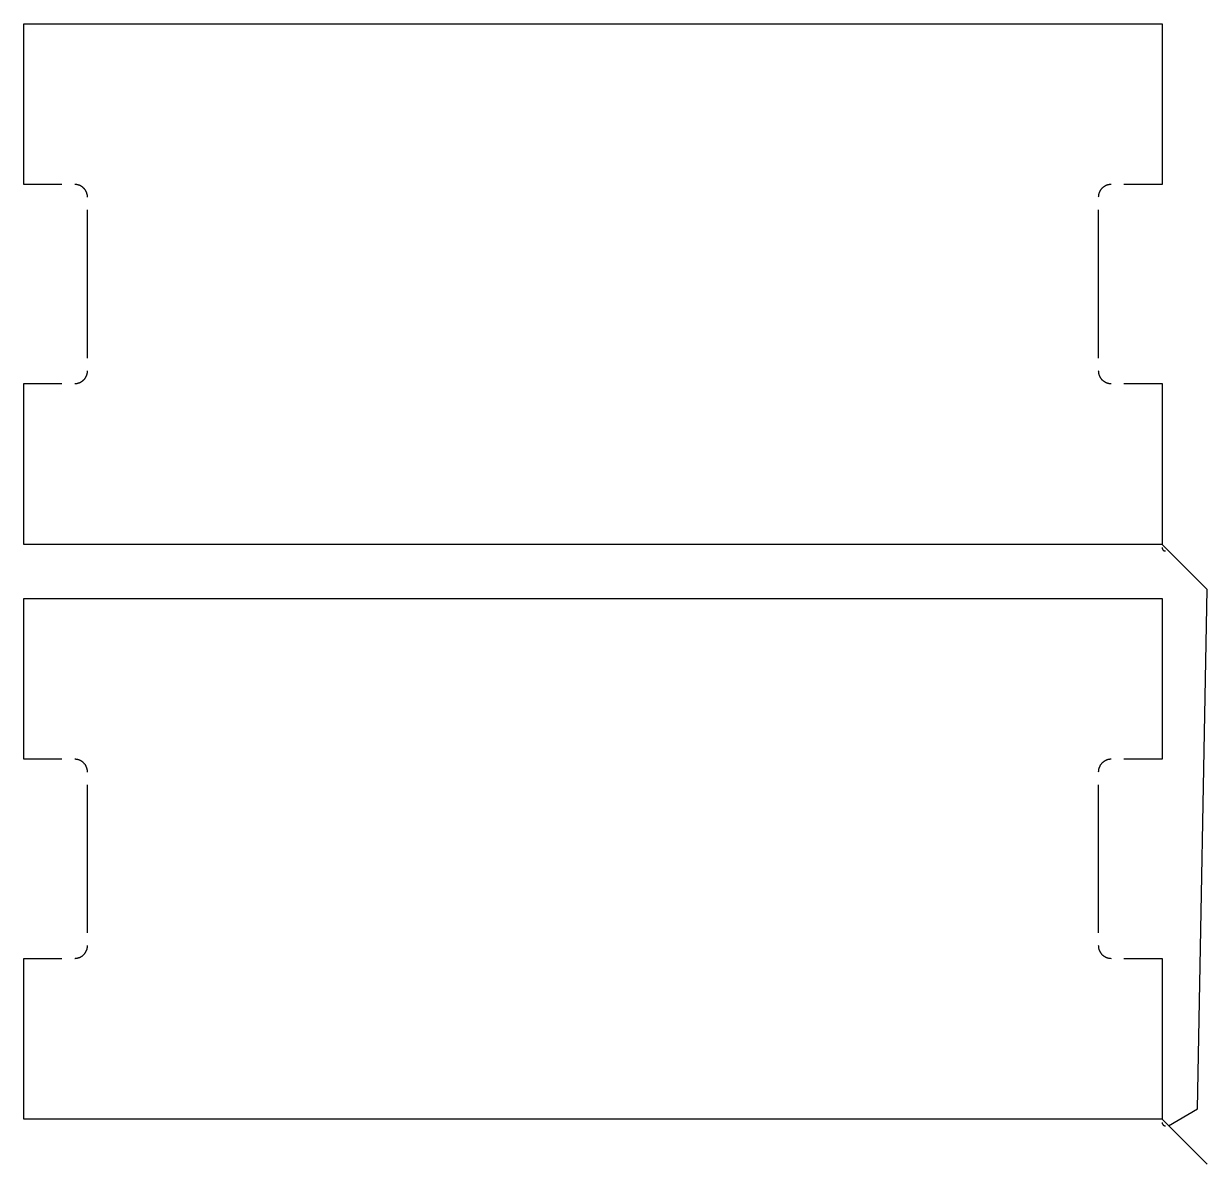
# Model space of a CAD drawing. Extents: x 15 to 479, y 15 to 462.
import ezdxf

# ---------------------------------------------------------------- set-up
doc = ezdxf.new("R2010")
doc.units = 0

msp = doc.modelspace()

# ---------------------------------------------------------------- linework, layer by layer
at = {"layer": 'Layer 0'}
for p, q in [((15, 398.899994), (15, 461.899994)), ((15, 461.899994), (461, 461.899994)), ((461, 461.899994), (461, 398.899994)), ((30, 398.899994), (15, 398.899994)), ((461, 398.899994), (446, 398.899994)), ((40, 330.899994), (40, 388.899994)), ((436, 388.899994), (436, 330.899994)), ((15, 257.899994), (15, 320.899994)), ((15, 320.899994), (30, 320.899994)), ((446, 320.899994), (461, 320.899994)), ((461, 320.899994), (461, 257.899994)), ((461, 257.899994), (15, 257.899994)), ((478.700012, 240.199997), (461, 257.899994)), ((15, 173.699997), (15, 236.699997)), ((15, 236.699997), (461, 236.699997)), ((461, 236.699997), (461, 173.699997)), ((474.799988, 36.700001), (478.700012, 240.199997)), ((30, 173.699997), (15, 173.699997)), ((461, 173.699997), (446, 173.699997)), ((40, 105.699997), (40, 163.699997)), ((436, 163.699997), (436, 105.699997)), ((15, 32.700001), (15, 95.699997)), ((15, 95.699997), (30, 95.699997)), ((446, 95.699997), (461, 95.699997)), ((461, 95.699997), (461, 32.700001)), ((461, 32.700001), (15, 32.700001)), ((478.700012, 15), (461, 32.700001)), ((463.5, 30.1), (474.799988, 36.700001))]:
    msp.add_line(p, q, dxfattribs=at)
for points in [[(39.999996, 393.904999), (39.997475, 394.058868), (39.990219, 394.212585), (39.978233, 394.366028), (39.961533, 394.519012), (39.940132, 394.671417), (39.914051, 394.82309), (39.883316, 394.973877), (39.847954, 395.123657), (39.807999, 395.272278), (39.763489, 395.419586), (39.714466, 395.56546), (39.660976, 395.709778), (39.603073, 395.852356), (39.540806, 395.993103), (39.474239, 396.131836), (39.403435, 396.268494), (39.328457, 396.402893), (39.249378, 396.534912), (39.166275, 396.664429), (39.079227, 396.791351), (38.988312, 396.915527), (38.893616, 397.036835), (38.795235, 397.155182), (38.69326, 397.270416), (38.587784, 397.382507), (38.478909, 397.491272), (38.366737, 397.596619), (38.251377, 397.698486), (38.132935, 397.796753), (38.011528, 397.891327), (37.887264, 397.982117), (37.760269, 398.069031), (37.630657, 398.152008), (37.498554, 398.230957), (37.364082, 398.305786), (37.227371, 398.376465), (37.088551, 398.442902), (36.947754, 398.505005), (36.805107, 398.562775), (36.660755, 398.616119), (36.514828, 398.665009), (36.367462, 398.709351), (36.218803, 398.749176), (36.068993, 398.784393), (35.918167, 398.814972), (35.766472, 398.840912), (35.614048, 398.862152), (35.461048, 398.878693), (35.307606, 398.890533), (35, 398.899994)], [(441, 398.899994), (440.846039, 398.897614), (440.6922, 398.890503), (440.538666, 398.878662), (440.385559, 398.862091), (440.233032, 398.84082), (440.081238, 398.81485), (439.930328, 398.784241), (439.780426, 398.748993), (439.631683, 398.709106), (439.484222, 398.664703), (439.338226, 398.615753), (439.193787, 398.562347), (439.051056, 398.504517), (438.910187, 398.442322), (438.771301, 398.375824), (438.634521, 398.305054), (438.5, 398.230133), (438.367828, 398.151093), (438.238159, 398.067993), (438.111115, 397.980988), (437.986816, 397.890076), (437.865387, 397.79541), (437.746918, 397.697021), (437.631531, 397.595032), (437.519318, 397.489563), (437.410431, 397.380676), (437.304962, 397.268463), (437.202972, 397.153076), (437.104584, 397.034607), (437.009918, 396.913177), (436.919006, 396.788879), (436.832001, 396.661835), (436.748901, 396.532166), (436.669861, 396.399994), (436.59494, 396.265472), (436.52417, 396.128693), (436.457672, 395.989807), (436.395477, 395.848938), (436.337646, 395.706207), (436.284241, 395.561768), (436.235291, 395.415771), (436.190887, 395.268311), (436.151031, 395.119568), (436.115753, 394.969666), (436.085144, 394.818756), (436.059174, 394.666962), (436.037903, 394.514435), (436.021332, 394.361328), (436.009491, 394.207794), (436, 393.899994)], [(35, 320.899994), (35.154072, 320.902374), (35.307999, 320.909485), (35.461636, 320.921356), (35.61483, 320.937927), (35.767441, 320.959229), (35.919327, 320.985229), (36.070335, 321.0159), (36.220329, 321.051208), (36.369164, 321.091095), (36.516697, 321.13559), (36.662792, 321.18457), (36.807304, 321.238068), (36.950104, 321.295959), (37.091049, 321.358246), (37.230007, 321.424835), (37.366848, 321.495667), (37.501442, 321.570709), (37.633659, 321.649841), (37.763378, 321.733002), (37.890469, 321.820129), (38.014816, 321.911163), (38.136299, 322.005951), (38.254803, 322.104431), (38.370216, 322.206543), (38.48243, 322.312134), (38.591335, 322.421143), (38.696827, 322.533478), (38.798809, 322.648987), (38.897186, 322.767578), (38.991859, 322.88916), (39.082741, 323.013611), (39.169743, 323.140778), (39.252789, 323.270569), (39.331791, 323.402893), (39.406685, 323.537537), (39.47739, 323.674469), (39.543842, 323.813477), (39.60598, 323.954498), (39.663742, 324.097351), (39.717075, 324.241913), (39.765926, 324.388062), (39.810253, 324.535645), (39.85001, 324.684509), (39.885162, 324.834534), (39.915676, 324.985596), (39.941517, 325.137482), (39.962666, 325.290131), (39.979103, 325.443329), (39.99081, 325.596985), (39.999996, 325.904999)], [(436, 325.899994), (436.00238, 325.746033), (436.009491, 325.592194), (436.021332, 325.43866), (436.037903, 325.285553), (436.059174, 325.133026), (436.085144, 324.981262), (436.115753, 324.830322), (436.151001, 324.68042), (436.190857, 324.531677), (436.235291, 324.384247), (436.284241, 324.23822), (436.337646, 324.093781), (436.395477, 323.95108), (436.457672, 323.810181), (436.52417, 323.671295), (436.59494, 323.534515), (436.669861, 323.399994), (436.748901, 323.267822), (436.83197, 323.138184), (436.919006, 323.011139), (437.009918, 322.886841), (437.104584, 322.765381), (437.202972, 322.646912), (437.304962, 322.531525), (437.410431, 322.419342), (437.519318, 322.310425), (437.631531, 322.204956), (437.746918, 322.102966), (437.865387, 322.004608), (437.986816, 321.909912), (438.111115, 321.819), (438.238159, 321.731995), (438.367828, 321.648926), (438.5, 321.569885), (438.634521, 321.494934), (438.771301, 321.424194), (438.910187, 321.357666), (439.051056, 321.295471), (439.193787, 321.23764), (439.338226, 321.184235), (439.484222, 321.135284), (439.631683, 321.090881), (439.780426, 321.051025), (439.930328, 321.015747), (440.081238, 320.985138), (440.233032, 320.959167), (440.385559, 320.937897), (440.538635, 320.921326), (440.692169, 320.909485), (441, 320.899994)], [(460.999054, 256.653076), (460.998047, 256.611969), (460.998291, 256.570831), (460.999756, 256.529724), (461.002502, 256.488708), (461.00647, 256.447784), (461.011688, 256.407013), (461.018127, 256.366425), (461.025818, 256.32608), (461.034729, 256.286011), (461.044861, 256.246246), (461.056183, 256.206848), (461.068695, 256.167816), (461.082397, 256.129242), (461.09726, 256.091125), (461.113251, 256.053528), (461.130402, 256.016449), (461.148682, 255.97998), (461.16803, 255.944107), (461.188477, 255.908905), (461.209991, 255.87439), (461.232544, 255.840591), (461.256104, 255.807556), (461.28064, 255.775314), (461.306152, 255.743896), (461.332611, 255.713333), (461.360016, 255.683655), (461.388275, 255.654877), (461.417389, 255.62706), (461.447357, 255.600204), (461.478119, 255.574356), (461.509644, 255.54953), (461.541901, 255.525742), (461.57489, 255.503036), (461.608551, 255.48143), (461.642822, 255.460938), (461.677734, 255.441574), (461.713196, 255.42337), (461.749176, 255.406342), (461.785706, 255.390518), (461.822662, 255.375885), (461.860046, 255.362488), (461.897827, 255.350311), (461.935944, 255.339386), (461.974396, 255.329727), (462.013123, 255.321335), (462.052063, 255.314224), (462.091217, 255.308395), (462.130524, 255.303848), (462.169952, 255.300598), (462.248993, 255.298004)], [(39.999996, 168.705002), (39.997475, 168.858871), (39.990219, 169.012604), (39.978233, 169.166031), (39.961533, 169.319016), (39.940132, 169.47142), (39.914051, 169.623093), (39.883316, 169.77388), (39.847954, 169.92366), (39.807999, 170.072281), (39.763489, 170.219589), (39.714466, 170.365479), (39.660976, 170.509781), (39.603073, 170.652359), (39.540806, 170.793091), (39.474239, 170.931854), (39.403435, 171.068497), (39.328457, 171.202881), (39.249378, 171.334915), (39.166275, 171.464447), (39.079227, 171.591354), (38.988312, 171.715515), (38.893616, 171.836838), (38.795235, 171.95517), (38.69326, 172.070435), (38.587784, 172.182495), (38.478909, 172.29126), (38.366737, 172.396622), (38.251377, 172.498489), (38.132935, 172.596756), (38.011528, 172.69133), (37.887264, 172.78212), (37.760269, 172.869034), (37.630657, 172.952011), (37.498554, 173.03096), (37.364082, 173.105804), (37.227371, 173.176468), (37.088551, 173.242905), (36.947754, 173.305023), (36.805107, 173.362778), (36.660755, 173.416122), (36.514828, 173.465012), (36.367462, 173.509369), (36.218803, 173.549179), (36.068993, 173.584381), (35.918167, 173.614975), (35.766472, 173.6409), (35.614048, 173.662155), (35.461048, 173.678696), (35.307606, 173.690521), (35, 173.699997)], [(441, 173.699997), (440.846039, 173.697632), (440.6922, 173.690506), (440.538666, 173.678665), (440.385559, 173.662094), (440.233032, 173.640823), (440.081238, 173.614868), (439.930328, 173.584244), (439.780426, 173.548981), (439.631683, 173.509125), (439.484222, 173.464706), (439.338226, 173.415771), (439.193787, 173.36235), (439.051056, 173.30452), (438.910187, 173.242325), (438.771301, 173.175812), (438.634521, 173.105057), (438.5, 173.030121), (438.367828, 172.95108), (438.238159, 172.868011), (438.111115, 172.780975), (437.986816, 172.690079), (437.865387, 172.595398), (437.746918, 172.497025), (437.631531, 172.395035), (437.519318, 172.289551), (437.410431, 172.180664), (437.304962, 172.068481), (437.202972, 171.953094), (437.104584, 171.83461), (437.009918, 171.713165), (436.919006, 171.588867), (436.832001, 171.461823), (436.748901, 171.332153), (436.669861, 171.199997), (436.59494, 171.06546), (436.52417, 170.928696), (436.457672, 170.789795), (436.395477, 170.648926), (436.337646, 170.50621), (436.284241, 170.361771), (436.235291, 170.215759), (436.190887, 170.068314), (436.151031, 169.919571), (436.115753, 169.769669), (436.085144, 169.618744), (436.059174, 169.466965), (436.037903, 169.314438), (436.021332, 169.161346), (436.009491, 169.007813), (436, 168.699997)], [(35, 95.699997), (35.154072, 95.70237), (35.307999, 95.709496), (35.461636, 95.721352), (35.61483, 95.737946), (35.767441, 95.759247), (35.919327, 95.78524), (36.070335, 95.815903), (36.220329, 95.851204), (36.369164, 95.891113), (36.516697, 95.935585), (36.662792, 95.984581), (36.807304, 96.038063), (36.950104, 96.095963), (37.091049, 96.158241), (37.230007, 96.224838), (37.366848, 96.295677), (37.501442, 96.370705), (37.633659, 96.449837), (37.763378, 96.533012), (37.890469, 96.620148), (38.014816, 96.711151), (38.136299, 96.805946), (38.254803, 96.904442), (38.370216, 97.006538), (38.48243, 97.112144), (38.591335, 97.221161), (38.696827, 97.333473), (38.798809, 97.44899), (38.897186, 97.567596), (38.991859, 97.689171), (39.082741, 97.813606), (39.169743, 97.940788), (39.252789, 98.070587), (39.331791, 98.202881), (39.406685, 98.337555), (39.47739, 98.474464), (39.543842, 98.613487), (39.60598, 98.754501), (39.663742, 98.897354), (39.717075, 99.041924), (39.765926, 99.188065), (39.810253, 99.33564), (39.85001, 99.48452), (39.885162, 99.634544), (39.915672, 99.785583), (39.941517, 99.937492), (39.962666, 100.090126), (39.979103, 100.24334), (39.99081, 100.396988), (39.999996, 100.704994)], [(436, 100.699997), (436.00238, 100.546021), (436.009491, 100.392189), (436.021332, 100.238655), (436.037903, 100.085556), (436.059174, 99.933037), (436.085144, 99.78125), (436.115753, 99.630333), (436.151001, 99.480431), (436.190857, 99.331688), (436.235291, 99.184235), (436.284241, 99.038223), (436.337646, 98.893791), (436.395477, 98.751068), (436.457672, 98.610199), (436.52417, 98.471306), (436.59494, 98.334534), (436.669861, 98.200005), (436.748901, 98.067841), (436.83197, 97.938179), (436.919006, 97.811134), (437.009918, 97.686829), (437.104584, 97.565384), (437.202972, 97.446907), (437.304962, 97.331528), (437.410431, 97.21933), (437.519318, 97.110443), (437.631531, 97.004959), (437.746918, 96.902977), (437.865387, 96.804596), (437.986816, 96.709915), (438.111115, 96.619019), (438.238159, 96.53199), (438.367828, 96.448914), (438.5, 96.369873), (438.634521, 96.294937), (438.771301, 96.224182), (438.910187, 96.157677), (439.051056, 96.095474), (439.193787, 96.037636), (439.338226, 95.98423), (439.484222, 95.935287), (439.631683, 95.890869), (439.780426, 95.851013), (439.930328, 95.815758), (440.081238, 95.785133), (440.233032, 95.759171), (440.385559, 95.7379), (440.538635, 95.721329), (440.692169, 95.70948), (441, 95.699997)], [(460.999054, 31.453075), (460.998047, 31.411959), (460.998291, 31.370831), (460.999756, 31.329731), (461.002502, 31.288698), (461.00647, 31.247778), (461.011688, 31.207008), (461.018127, 31.16643), (461.025818, 31.126083), (461.034729, 31.086012), (461.044861, 31.046251), (461.056183, 31.006844), (461.068695, 30.967829), (461.082397, 30.929243), (461.097229, 30.891129), (461.113251, 30.853521), (461.130402, 30.816458), (461.148682, 30.779978), (461.16803, 30.744116), (461.188477, 30.70891), (461.209991, 30.674393), (461.232544, 30.640598), (461.256104, 30.607563), (461.28064, 30.575319), (461.306152, 30.5439), (461.332611, 30.513332), (461.360016, 30.483652), (461.388275, 30.454885), (461.417389, 30.427063), (461.447357, 30.400211), (461.478119, 30.374357), (461.509644, 30.349527), (461.541901, 30.325747), (461.57489, 30.30304), (461.608521, 30.281427), (461.642822, 30.260931), (461.677704, 30.241573), (461.713196, 30.223373), (461.749176, 30.206347), (461.785675, 30.190512), (461.822662, 30.175886), (461.860046, 30.162481), (461.897827, 30.150312), (461.935944, 30.139393), (461.974396, 30.129732), (462.013123, 30.12134), (462.052063, 30.114223), (462.091217, 30.108391), (462.130524, 30.103849), (462.169952, 30.100603), (462.248993, 30.098003)]]:
    msp.add_lwpolyline(points, dxfattribs=at)

doc.saveas('drawing.dxf')
